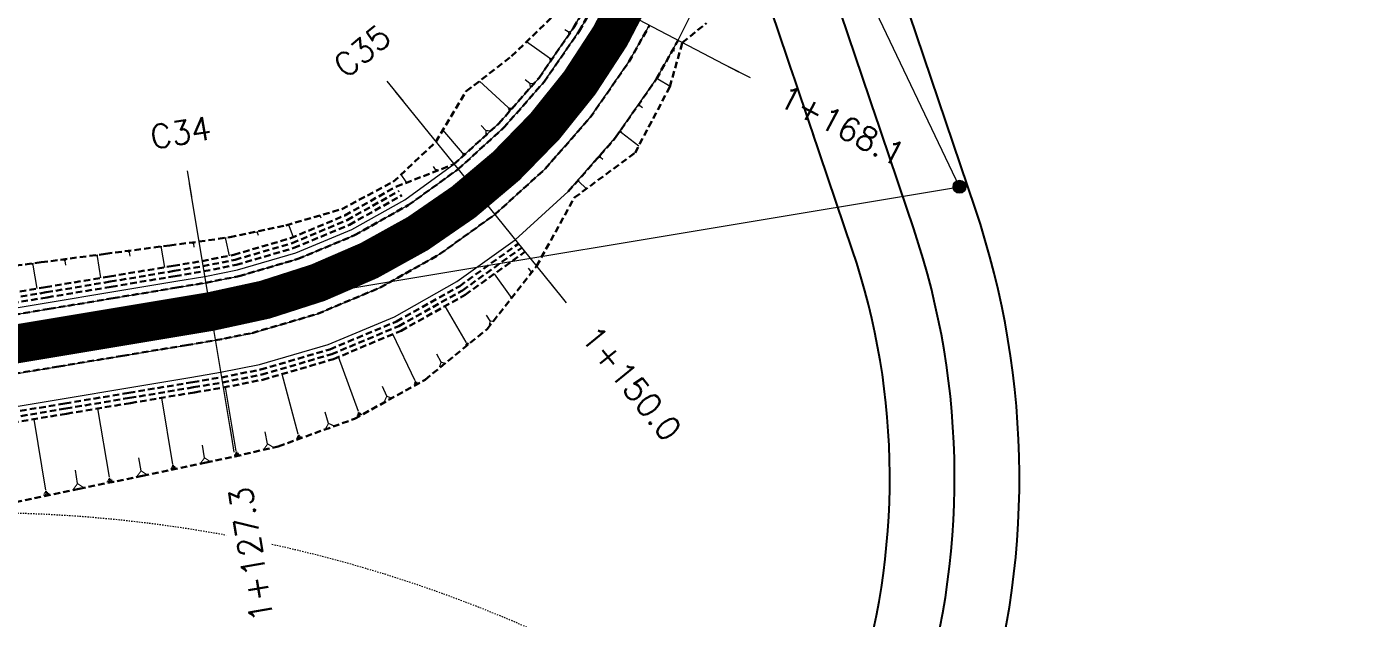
# Model space of a CAD drawing. Header units: metres. Extents: x 544752 to 548977, y 1840603 to 1844608.
# Drawn here: x 548327.2 to 548429.1, y 1841714.5 to 1841760.2 of the extents above; entities that cross this region are included whole.
import ezdxf

# ---------------------------------------------------------------- set-up
doc = ezdxf.new("R2010")
doc.units = ezdxf.units.M
doc.header["$MEASUREMENT"] = 0
for name, pattern in [('ACAD_ISO02W100', [15, 12, -3]), ('Anordnung Grundriss$0$GESTRICHELT', [0.75, 0.5, -0.25]), ('HIDDEN', [0.375, 0.25, -0.125])]:
    doc.linetypes.add(name, pattern=pattern)
doc.layers.add('C-ROAD', color=7, linetype='Continuous')
for name, color, linetype, lineweight in [('C-ROAD-CORR', 5, 'Continuous', 0), ('C-ROAD-SAMP', 150, 'HIDDEN', 0), ('C-ROAD-SAMP-TEXT', 11, 'Continuous', 0), ('C-ROAD-STAN', 11, 'Continuous', 0), ('C-TOPO-FEAT', 94, 'Continuous', 5), ('Đường', 5, 'ACAD_ISO02W100', 5)]:
    doc.layers.add(name, color=color, linetype=linetype, lineweight=lineweight)

# ---------------------------------------------------------------- blocks, each defined once
blk = doc.blocks.new('TB')
at = {"layer": 'Defpoints', "color": 5, "linetype": 'Anordnung Grundriss$0$GESTRICHELT', "lineweight": 5, "ltscale": 0.2}
blk.add_circle((-0.4049538253086098, -1.769394799566726e-07), 105.7280000291212, dxfattribs=at)
blk = doc.blocks.new('STA')
blk.add_circle((0, 0), 0.03600344113496039)
blk = doc.blocks.new('PI')
h = blk.add_hatch(color=256)
h.dxf.hatch_style = 1
h.paths.add_polyline_path([(0.01097384885793593, 0, 1), (-0.01097384885793593, 0, 1)])
at = {"xscale": 0.3048, "yscale": 0.3048, "zscale": 0.3048}
blk.add_blockref('STA', (0, 0), dxfattribs=at)

msp = doc.modelspace()

# ---------------------------------------------------------------- linework, layer by layer
at = {"layer": 'C-ROAD-CORR', "color": 160, "linetype": 'Continuous'}
for p, q in [((548369.0124794949, 1841759.766570886, 514.201111904637), (548368.743303, 1841759.936037399, 513.9887747254993)), ((548367.5605077835, 1841757.743592286, 513.9347975672611), (548365.7905728045, 1841759.013498715, 512.4782493346497)), ((548367.5753318192, 1841757.696493718, 513.9612095389158), (548367.6098731395, 1841757.744635762, 513.9612095389158)), ((548367.590155855, 1841757.649395149, 513.9876215105705), (548367.6592384954, 1841757.745679237, 513.9876215105705)), ((548367.6049798907, 1841757.602296581, 514.0140334822253), (548367.7086038514, 1841757.746722712, 514.0140334822253)), ((548367.6198039266, 1841757.555198012, 514.04044545388), (548367.7579692072, 1841757.747766187, 514.04044545388)), ((548377.1170910813, 1841758.359174332, 514.4494442955266), (548377.2009919112, 1841758.313568065, 514.3858992116343)), ((548364.3741967942, 1841753.93608845, 513.4041135087455), (548362.1565389641, 1841755.974366049, 511.3914947080506)), ((548366.0409917964, 1841755.779388279, 513.6691774941693), (548365.6737377755, 1841756.078064871, 513.3530733082357)), ((548375.8913465351, 1841756.247082824, 514.2647107607672), (548375.8290672576, 1841756.145288275, 514.2647107607672)), ((548375.9005273836, 1841756.223978626, 514.2514520651258), (548375.8538179254, 1841756.147632714, 514.2514520651258)), ((548375.909708232, 1841756.200874428, 514.2381933694844), (548375.8785685933, 1841756.149977153, 514.2381933694844)), ((548375.9188890805, 1841756.17777023, 514.224934673843), (548375.9033192612, 1841756.152321592, 514.224934673843)), ((548375.928069929, 1841756.154666031, 514.2116759782016), (548376.8627386447, 1841755.582823107, 513.4812348198355)), ((548364.386692562, 1841753.868952416, 513.4406172181461), (548364.4421462027, 1841753.929286298, 513.4406172181461)), ((548364.3991883298, 1841753.801816381, 513.4771209275468), (548364.5100956111, 1841753.922484145, 513.4771209275468)), ((548364.4116840976, 1841753.734680346, 513.5136246369475), (548364.5780450195, 1841753.915681992, 513.5136246369475)), ((548364.4241798654, 1841753.667544311, 513.5501283463482), (548364.645994428, 1841753.908879839, 513.5501283463482)), ((548374.525619404, 1841754.079202623, 513.9908439712719), (548374.7336934241, 1841753.936781871, 513.8227342471235)), ((548360.8493305288, 1841750.439668121, 512.9660774238552), (548359.3429926258, 1841752.204229801, 511.4201091093669)), ((548362.6502838203, 1841752.15367241, 513.167465664704), (548362.2765765861, 1841752.541301894, 512.8085486348145)), ((548373.0756833432, 1841752.15076138, 513.8511441857163), (548372.9649795564, 1841752.005568716, 513.8511441857163)), ((548373.0860441473, 1841752.114161666, 513.8308547731864), (548373.0030163071, 1841752.005267168, 513.8308547731864)), ((548373.0964049513, 1841752.077561952, 513.8105653606565), (548373.0410530579, 1841752.00496562, 513.8105653606565)), ((548373.1067657553, 1841752.040962238, 513.7902759481266), (548373.0790898086, 1841752.004664072, 513.7902759481266)), ((548373.1171265594, 1841752.004362524, 513.7699865355967), (548374.4503535363, 1841750.987828559, 512.6521452646871)), ((548360.8526512381, 1841750.387124081, 512.9941432762744), (548360.9007026056, 1841750.428143671, 512.9941432762744)), ((548360.8559719475, 1841750.334580041, 513.0222091286936), (548360.9520746823, 1841750.416619221, 513.0222091286936)), ((548360.8592926569, 1841750.282036002, 513.0502749811128), (548361.0034467592, 1841750.405094771, 513.0502749811128)), ((548360.8626133662, 1841750.229491962, 513.078340833532), (548361.054818836, 1841750.393570321, 513.078340833532)), ((548371.4933579097, 1841750.09718084, 513.5863459741307), (548371.6807166068, 1841749.938546148, 513.4220259132613)), ((548356.4959068128, 1841748.189660129, 512.5906540468573), (548356.11010531, 1841748.768499157, 512.1243607100146)), ((548358.7765560552, 1841749.154021381, 512.774454422389), (548358.605935229, 1841749.379622542, 512.5850956118251)), ((548356.4924044234, 1841748.126741022, 512.6244470587808), (548356.5553284863, 1841748.168680485, 512.6244470587808)), ((548356.4932800208, 1841748.142470799, 512.6159988057999), (548356.5404730679, 1841748.173925396, 512.6159988057999)), ((548356.4941556181, 1841748.158200576, 512.607550552819), (548356.5256176495, 1841748.179170307, 512.607550552819)), ((548356.4950312155, 1841748.173930353, 512.5991022998381), (548356.5107622312, 1841748.184415218, 512.5991022998381)), ((548369.7937581, 1841748.319826435, 513.454687988523), (548369.7311261526, 1841748.253103828, 513.454687988523)), ((548369.797049541, 1841748.301047451, 513.4444797265744), (548369.7500755803, 1841748.251005496, 513.4444797265744)), ((548369.8003409819, 1841748.282268467, 513.4342714646258), (548369.7690250082, 1841748.248907164, 513.4342714646258)), ((548369.8036324229, 1841748.263489484, 513.4240632026772), (548369.787974436, 1841748.246808832, 513.4240632026772)), ((548369.8069238638, 1841748.2447105, 513.4138549407286), (548370.4203891943, 1841747.668855774, 512.8507101441304)), ((548349.8546550653, 1841745.549809375, 512.616161831313), (548349.9076485294, 1841745.427765199, 512.4831543730264)), ((548347.4796454285, 1841744.899134552, 512.6873996546794), (548347.3976786816, 1841744.869563341, 512.6873996546794)), ((548347.4743281201, 1841744.881777026, 512.6728761619446), (548347.4128530602, 1841744.859598618, 512.6728761619446)), ((548347.4690108119, 1841744.8644195, 512.6583526692098), (548347.4280274386, 1841744.849633895, 512.6583526692098)), ((548347.4636935036, 1841744.847061974, 512.6438291764749), (548347.443201817, 1841744.839669171, 512.6438291764749)), ((548347.4583761954, 1841744.829704448, 512.6293056837401), (548347.7822397996, 1841743.932005451, 511.6749387936714)), ((548342.6039804568, 1841743.866341079, 512.5541197252678), (548342.4873881246, 1841743.840491303, 512.5541197252678)), ((548342.5937147113, 1841743.843677801, 512.5342124054528), (548342.506270462, 1841743.82429047, 512.5342124054528)), ((548342.5834489656, 1841743.821014524, 512.5143050856377), (548342.5251527994, 1841743.808089636, 512.5143050856377)), ((548342.57318322, 1841743.798351247, 512.4943977658227), (548342.5440351368, 1841743.791888803, 512.4943977658227)), ((548342.5629174743, 1841743.77568797, 512.4744904460076), (548342.8460445055, 1841742.498677213, 511.1662468753423)), ((548345.0157059868, 1841744.282819192, 512.5597143624615), (548345.0768658514, 1841744.072099208, 512.3401201647151)), ((548332.7086929423, 1841742.538382435, 512.0134453003442), (548332.5582116921, 1841742.51329406, 512.0134453003442)), ((548332.6940641819, 1841742.51016618, 511.9880189179657), (548332.5812032443, 1841742.491349899, 511.9880189179657)), ((548332.6794354215, 1841742.481949925, 511.9625925355873), (548332.6041947964, 1841742.469405737, 511.9625925355873)), ((548332.6648066611, 1841742.453733669, 511.9371661532089), (548332.6271863485, 1841742.447461576, 511.9371661532089)), ((548335.1277622744, 1841742.758050568, 512.0572011639639), (548335.1782523111, 1841742.455208965, 511.7501795354324)), ((548337.6582575333, 1841743.193173831, 512.2951561095895), (548337.5220463681, 1841743.170464577, 512.2951561095895)), ((548337.6450160133, 1841743.167633313, 512.2721409022369), (548337.5428576394, 1841743.150601373, 512.2721409022369)), ((548337.6317744933, 1841743.142092795, 512.2491256948842), (548337.5636689106, 1841743.130738169, 512.2491256948842)), ((548337.6185329732, 1841743.116552278, 512.2261104875316), (548337.5844801819, 1841743.110874964, 512.2261104875316)), ((548337.6052914532, 1841743.09101176, 512.203095280179), (548337.8539981939, 1841741.599257089, 510.6907503979408)), ((548340.0836169908, 1841743.417715392, 512.3426641463296), (548340.1288937668, 1841743.14614317, 512.0673435003933)), ((548327.7588447711, 1841741.886827592, 511.7349837969615), (548327.5938184407, 1841741.859314247, 511.7349837969615)), ((548327.7428020373, 1841741.855884035, 511.707099774341), (548327.6190322895, 1841741.835249027, 511.707099774341)), ((548327.7267593035, 1841741.824940479, 511.6792157517204), (548327.6442461383, 1841741.811183806, 511.6792157517204)), ((548327.7107165697, 1841741.793996922, 511.6513317290999), (548327.6694599871, 1841741.787118586, 511.6513317290999)), ((548327.6946738359, 1841741.763053366, 511.6234477064794), (548327.9959939272, 1841739.955721354, 509.7911696714091)), ((548330.1724485559, 1841742.094108521, 511.7674149432438), (548330.2280151711, 1841741.760817362, 511.429523473526)), ((548332.6501779007, 1841742.425517414, 511.9117397708304), (548332.9249402607, 1841740.777479918, 510.2409549427261)), ((548366.1236337704, 1841741.308109587, 514.3570744123871), (548365.9468210009, 1841741.53156382, 514.071729095039)), ((548364.5556492169, 1841739.384398393, 514.8206061898915), (548363.3188611501, 1841741.106300704, 512.6937290251199)), ((548361.1356269151, 1841735.828442503, 515.5611292399019), (548359.5014497512, 1841738.607315612, 512.3310884025889)), ((548364.5523289639, 1841739.223395408, 514.9498511150974), (548364.7092824114, 1841739.336130114, 514.9498511150974)), ((548364.5531590271, 1841739.263646154, 514.9175398837959), (548364.6708741128, 1841739.348197184, 514.9175398837959)), ((548364.5539890904, 1841739.3038969, 514.8852286524944), (548364.6324658141, 1841739.360264254, 514.8852286524944)), ((548364.5548191536, 1841739.344147647, 514.852917421193), (548364.5940575155, 1841739.372331323, 514.852917421193)), ((548362.9909626871, 1841737.463483326, 515.284136701077), (548362.6993699668, 1841737.910897525, 514.749588414773)), ((548357.1836297918, 1841732.838564909, 515.9591070593616), (548355.4840115838, 1841736.445264503, 511.9687341225409)), ((548361.108264134, 1841735.584931705, 515.7575454330529), (548361.3617357023, 1841735.733991209, 515.7575454330529)), ((548361.1151048293, 1841735.645809404, 515.7084413847651), (548361.3052085055, 1841735.757604033, 515.7084413847651)), ((548361.1219455246, 1841735.706687104, 515.6593373364774), (548361.2486813087, 1841735.781216856, 515.6593373364774)), ((548361.1287862199, 1841735.767564803, 515.6102332881896), (548361.1921541119, 1841735.804829679, 515.6102332881896)), ((548352.8228629745, 1841730.461238852, 516.1026188356572), (548351.2849828826, 1841734.68273135, 511.6073375245849)), ((548359.1949458303, 1841734.279503421, 515.7824149836771), (548358.8681603951, 1841734.898466707, 515.0812507553367)), ((548348.1760040424, 1841728.723203471, 516.0561610369638), (548346.9474160628, 1841733.365383368, 511.2473883762565)), ((548343.3935297629, 1841727.41732954, 515.8949875581047), (548342.5536725804, 1841732.351510285, 510.8893166642371)), ((548355.0025840752, 1841731.649407198, 516.0309995920836), (548354.6882938539, 1841732.404038963, 515.211975675463)), ((548357.1224547828, 1841732.541550215, 516.201905473407), (548357.4516348954, 1841732.696672786, 516.201905473407)), ((548357.137748535, 1841732.615803889, 516.1412058698957), (548357.3846336196, 1841732.732145817, 516.1412058698957)), ((548357.1530422873, 1841732.690057562, 516.0805062663843), (548357.3176323436, 1841732.767618848, 516.0805062663843)), ((548357.1683360395, 1841732.764311236, 516.019806662873), (548357.2506310678, 1841732.803091878, 516.019806662873)), ((548338.5012478044, 1841726.394729343, 515.6471150498922), (548337.6454505536, 1841731.527841309, 510.4431523871353)), ((548333.601897755, 1841725.399089303, 515.3737648980797), (548332.7170944163, 1841730.706181143, 509.9934209734793)), ((548350.5144159538, 1841729.558270828, 516.0895338898281), (548350.2454956151, 1841730.415441828, 515.1897766958551)), ((548352.7237756775, 1841730.134146531, 516.3761813755194), (548353.1091271593, 1841730.274529197, 516.3761813755194)), ((548352.7485475017, 1841730.215919612, 516.3077907405539), (548353.0375611131, 1841730.321206611, 516.3077907405539)), ((548352.773319326, 1841730.297692692, 516.2394001055883), (548352.9659950669, 1841730.367884025, 516.2394001055883)), ((548352.7980911502, 1841730.379465772, 516.1710094706227), (548352.8944290207, 1841730.414561438, 516.1710094706227)), ((548328.7031583064, 1841724.4005682, 515.1033685638114), (548327.7888650231, 1841729.884542107, 509.5437011257173)), ((548345.8132064689, 1841727.973466373, 516.0006261597216), (548345.6114696768, 1841728.903134924, 515.0489884501579)), ((548348.0389584652, 1841728.384786361, 516.3486631649263), (548348.4625117066, 1841728.496882926, 516.3486631649263)), ((548348.0732198595, 1841728.469390639, 516.2755376329357), (548348.3908847906, 1841728.553463063, 516.2755376329357)), ((548348.1074812538, 1841728.553994916, 516.202412100945), (548348.3192578745, 1841728.610043199, 516.202412100945)), ((548348.1417426481, 1841728.638599194, 516.1292865689544), (548348.2476309584, 1841728.666623335, 516.1292865689544)), ((548340.9497123053, 1841726.898339069, 515.7778583970013), (548340.7875875361, 1841727.870771024, 514.7920042766584)), ((548343.2193956678, 1841727.078647266, 516.1996801475088), (548343.6699071995, 1841727.155329772, 516.1996801475088)), ((548343.2629291916, 1841727.163317835, 516.1235070001578), (548343.6008128403, 1841727.220829714, 516.1235070001578)), ((548343.3064627154, 1841727.247988403, 516.0473338528068), (548343.5317184811, 1841727.286329656, 516.0473338528068)), ((548343.3499962391, 1841727.332658972, 515.9711607054558), (548343.462624122, 1841727.351829598, 515.9711607054558)), ((548336.0527341489, 1841725.891354713, 515.5161308388407), (548335.8846457815, 1841726.899556608, 514.4940130562845)), ((548338.364556015, 1841726.131075395, 515.8847003014101), (548338.7160818935, 1841726.189682119, 515.8847003014101)), ((548338.4101199448, 1841726.218960044, 515.8055052175708), (548338.6444705304, 1841726.258031194, 515.8055052175708)), ((548338.4556838745, 1841726.306844693, 515.7263101337315), (548338.5728591675, 1841726.326380268, 515.7263101337315)), ((548331.1511173568, 1841724.906556826, 515.2316726145076), (548330.9777839385, 1841725.946218782, 514.1776605381947)), ((548333.4134647251, 1841725.035635781, 515.701282073595), (548333.8980518874, 1841725.116426608, 515.701282073595)), ((548333.4605729826, 1841725.126499162, 515.6194027797162), (548333.8240133544, 1841725.187092282, 515.6194027797162)), ((548333.5076812401, 1841725.217362542, 515.5375234858374), (548333.7499748212, 1841725.257757955, 515.5375234858374)), ((548333.5547894975, 1841725.308225922, 515.4556441919585), (548333.6759362882, 1841725.328423629, 515.4556441919585)), ((548338.3189920853, 1841726.043190745, 515.9638953852494), (548338.7876932565, 1841726.121333045, 515.9638953852494)), ((548328.508444921, 1841724.025000999, 515.4418016828937), (548329.0091830717, 1841724.108484534, 515.4418016828937)), ((548328.5571232673, 1841724.118892799, 515.3571934031231), (548328.9326768804, 1841724.18150545, 515.3571934031231)), ((548328.6058016137, 1841724.212784599, 515.2725851233525), (548328.8561706891, 1841724.254526367, 515.2725851233525)), ((548328.6544799601, 1841724.306676399, 515.187976843582), (548328.7796644977, 1841724.327547283, 515.187976843582))]:
    msp.add_line(p, q, dxfattribs=at)
at = {"layer": 'C-ROAD-CORR', "color": 5, "linetype": 'Anordnung Grundriss$0$GESTRICHELT', "lineweight": 30, "extrusion": (-0.4698520438483582, 0.2958066147790825, 0.8317075829547667), "const_width": 0.1, "elevation": 287580.0854529851}
msp.add_lwpolyline([(-1850756.64542002, -429867.1600378587), (-1850756.502423507, -429867.3506998756), (-1850756.359426994, -429867.1600378584)], dxfattribs=at)
at = {"layer": 'C-ROAD-CORR', "color": 5, "linetype": 'Anordnung Grundriss$0$GESTRICHELT', "lineweight": 30, "extrusion": (-0.4867267494887765, 0.2645717568565824, -0.83252558927994), "const_width": 0.1, "elevation": 219939.1407695143}
msp.add_lwpolyline([(-1880042.133876424, 331451.0619442053), (-1880042.176828324, 331451.0046750052), (-1880042.219780223, 331451.0619442053)], dxfattribs=at)
at = {"layer": 'C-ROAD-CORR', "color": 5, "linetype": 'Anordnung Grundriss$0$GESTRICHELT', "lineweight": 30, "extrusion": (-0.4308402085263473, 0.3503893151751907, 0.8316273459477115), "const_width": 0.1, "elevation": 409500.5881449102}
msp.add_lwpolyline([(-1774867.007124668, -612312.5941264987), (-1774866.794324057, -612312.8778606462), (-1774866.581523446, -612312.594126498)], dxfattribs=at)
at = {"layer": 'C-ROAD-CORR', "color": 5, "linetype": 'Anordnung Grundriss$0$GESTRICHELT', "lineweight": 30, "extrusion": (-0.4577636129613889, 0.3133261795260758, -0.8320331603200253), "const_width": 0.1, "elevation": 325616.2077333124}
msp.add_lwpolyline([(-1829566.710786954, 489318.3441399059), (-1829566.824164978, 489318.1929692081), (-1829566.937543001, 489318.3441399061)], dxfattribs=at)
at = {"layer": 'C-ROAD-CORR', "color": 5, "linetype": 'Anordnung Grundriss$0$GESTRICHELT', "lineweight": 30, "extrusion": (0.3849652092987904, -0.3993068679601982, -0.8320792106700872), "const_width": 0.1, "elevation": -524750.7375835011}
msp.add_lwpolyline([(1673062.653779029, -786289.4998316704), (1673062.411664851, -786289.8226505736), (1673062.169550674, -786289.4998316704)], dxfattribs=at)
at = {"layer": 'C-ROAD-CORR', "color": 5, "linetype": 'Anordnung Grundriss$0$GESTRICHELT', "lineweight": 30, "extrusion": (-0.4245113888311304, 0.3594294498965623, -0.8310237970718524), "const_width": 0.1, "elevation": 428762.4775605266}
msp.add_lwpolyline([(-1759942.136339644, 641499.1768840204), (-1759942.246659935, 641499.0297902987), (-1759942.356980226, 641499.1768840202)], dxfattribs=at)
at = {"layer": 'C-ROAD-CORR', "color": 5, "linetype": 'Anordnung Grundriss$0$GESTRICHELT', "lineweight": 30, "extrusion": (-0.3355661542872114, 0.4436979682887214, 0.8309798246849032), "const_width": 0.1, "elevation": 633595.8171444414}
msp.add_lwpolyline([(-1548320.102445971, -945515.1141470346), (-1548319.975340389, -945515.2836211432), (-1548319.848234809, -945515.1141470353)], dxfattribs=at)
at = {"layer": 'C-ROAD-CORR', "color": 5, "linetype": 'Anordnung Grundriss$0$GESTRICHELT', "lineweight": 30, "extrusion": (-0.2815843546854386, 0.6484899822004234, -0.7072276819964557), "const_width": 0.1, "elevation": 1039584.262508805}
msp.add_lwpolyline([(-1236525.551783121, 1040664.995982258), (-1236525.607445356, 1040664.921765944), (-1236525.663107592, 1040664.995982258)], dxfattribs=at)
at = {"layer": 'C-ROAD-CORR', "color": 5, "linetype": 'Anordnung Grundriss$0$GESTRICHELT', "lineweight": 30, "extrusion": (-0.1162844692717961, 0.6974796933778734, -0.7071067808553985), "const_width": 0.1, "elevation": 1220452.917693054}
msp.add_lwpolyline([(-843751.1326544143, 1221177.632056029), (-843751.2478260724, 1221177.478493819), (-843751.3629977303, 1221177.63205603)], dxfattribs=at)
at = {"layer": 'C-ROAD-CORR', "color": 5, "linetype": 'Anordnung Grundriss$0$GESTRICHELT', "lineweight": 30, "extrusion": (-0.1971782620818297, 0.6793572931080356, -0.7068199213826051), "const_width": 0.1, "elevation": 1142718.405938098}
msp.add_lwpolyline([(-1039978.501182625, 1142516.508761471), (-1039978.592953722, 1142516.386400008), (-1039978.684724818, 1142516.50876147)], dxfattribs=at)
at = {"layer": 'C-ROAD-CORR', "color": 5, "linetype": 'Anordnung Grundriss$0$GESTRICHELT', "lineweight": 30, "extrusion": (-0.1162844703452779, 0.6974796930619841, -0.7071067809904519), "const_width": 0.1, "elevation": 1220453.234561499}
msp.add_lwpolyline([(-843746.1252409754, 1221177.563366657), (-843746.2536737334, 1221177.39212298), (-843746.3821064918, 1221177.563366658)], dxfattribs=at)
at = {"layer": 'C-ROAD-CORR', "color": 5, "linetype": 'Anordnung Grundriss$0$GESTRICHELT', "lineweight": 30, "extrusion": (-0.1162844698064961, 0.6974796928784965, -0.7071067812600446), "const_width": 0.1, "elevation": 1220453.552568591}
msp.add_lwpolyline([(-843741.1140693355, 1221177.489702939), (-843741.2554155125, 1221177.30124137), (-843741.3967616898, 1221177.489702939)], dxfattribs=at)
at = {"layer": 'C-ROAD-CORR', "color": 5, "linetype": 'Anordnung Grundriss$0$GESTRICHELT', "lineweight": 30, "extrusion": (-0.4390749224789046, 0.5548985535996221, 0.7066122045812621), "const_width": 0.1, "elevation": 781569.2257364232}
msp.add_lwpolyline([(-1572849.750366062, -779749.9928430497), (-1572849.631200575, -779750.1517303657), (-1572849.512035088, -779749.9928430497)], dxfattribs=at)
at = {"layer": 'C-ROAD-CORR', "color": 5, "linetype": 'Anordnung Grundriss$0$GESTRICHELT', "lineweight": 30, "extrusion": (-0.3862658487748316, 0.5926788068066849, 0.7067747349986864), "const_width": 0.1, "elevation": 880109.0559767266}
msp.add_lwpolyline([(-1465008.356857993, -878554.3892413866), (-1465008.133497903, -878554.6870548393), (-1465007.910137813, -878554.3892413863)], dxfattribs=at)
at = {"layer": 'C-ROAD-CORR', "color": 5, "linetype": 'Anordnung Grundriss$0$GESTRICHELT', "lineweight": 30, "extrusion": (-0.3304256967932608, 0.6258582945722402, 0.7064844329592941), "const_width": 0.1, "elevation": 971837.0983892576}
msp.add_lwpolyline([(-1344797.588131772, -969399.484606491), (-1344797.295439183, -969399.8748632754), (-1344797.002746595, -969399.484606491)], dxfattribs=at)
at = {"layer": 'C-ROAD-CORR', "color": 5, "linetype": 'Anordnung Grundriss$0$GESTRICHELT', "lineweight": 30, "extrusion": (-0.2721202041844862, 0.653378744280297, 0.7064324532446793), "const_width": 0.1, "elevation": 1054494.378167185}
msp.add_lwpolyline([(-1214297.621804378, -1051756.486602221), (-1214297.2799728, -1051756.942377659), (-1214296.938141222, -1051756.486602221)], dxfattribs=at)
at = {"layer": 'C-ROAD-CORR', "color": 5, "linetype": 'Anordnung Grundriss$0$GESTRICHELT', "lineweight": 30, "extrusion": (-0.2118320059170813, 0.6752046094051481, 0.7065592237790029), "const_width": 0.1, "elevation": 1127750.745428242}
msp.add_lwpolyline([(-1074517.234230625, -1125276.396433238), (-1074516.858542725, -1125276.897350439), (-1074516.482854824, -1125276.396433238)], dxfattribs=at)
at = {"layer": 'C-ROAD-CORR', "color": 5, "linetype": 'Anordnung Grundriss$0$GESTRICHELT', "lineweight": 30, "extrusion": (-0.1499775309146372, 0.6911450932264344, 0.7069831683496945), "const_width": 0.1, "elevation": 1191026.504524616}
msp.add_lwpolyline([(-926437.3240187513, -1189880.057081339), (-926436.9260978866, -1189880.587642491), (-926436.5281770229, -1189880.057081339)], dxfattribs=at)
at = {"layer": 'C-ROAD-CORR', "color": 5, "linetype": 'Anordnung Grundriss$0$GESTRICHELT', "lineweight": 30, "extrusion": (-0.1162844697957994, 0.6974796930168277, 0.7071067811253556), "const_width": 0.1, "elevation": 1221168.285090975}
msp.add_lwpolyline([(-843749.7993082951, -1220438.314969437), (-843749.386907499, -1220438.864837165), (-843748.9745067037, -1220438.314969436)], dxfattribs=at)
at = {"layer": 'C-ROAD-CORR', "color": 5, "linetype": 'Anordnung Grundriss$0$GESTRICHELT', "lineweight": 30, "extrusion": (-0.1162844697575247, 0.697479693024177, 0.7071067811244008), "const_width": 0.1, "elevation": 1221167.967147534}
msp.add_lwpolyline([(-843744.8184762776, -1220438.346935026), (-843744.3909057298, -1220438.91702909), (-843743.9633351814, -1220438.346935025)], dxfattribs=at)
at = {"layer": 'C-ROAD-CORR', "color": 5, "linetype": 'Anordnung Grundriss$0$GESTRICHELT', "lineweight": 30, "extrusion": (-0.1162844699179785, 0.6974796928858658, 0.7071067812344423), "const_width": 0.1, "elevation": 1221167.648767921}
msp.add_lwpolyline([(-843739.8354266789, -1220438.413430772), (-843739.3945141648, -1220439.001314125), (-843738.9536016503, -1220438.413430773)], dxfattribs=at)
at = {"layer": 'C-ROAD-CORR', "color": 11, "linetype": 'Anordnung Grundriss$0$GESTRICHELT', "lineweight": 30}
msp.add_polyline3d([(548369.0089245305, 1841747.450708389, 513.3733684424188), (548372.6594127474, 1841751.61158952, 513.82342563856), (548375.8160398202, 1841756.158533716, 514.2734828347012), (548377.4970418845, 1841759.126824048, 514.550749559164)], dxfattribs=at)
at = {"layer": 'C-ROAD-CORR', "color": 92, "linetype": 'Anordnung Grundriss$0$GESTRICHELT', "lineweight": 30}
for points in [[(548369.0089245305, 1841747.450708389, 513.3733684424188), (548372.6594127474, 1841751.61158952, 513.82342563856), (548375.8160398202, 1841756.158533716, 514.2734828347012), (548377.4970418845, 1841759.126824048, 514.550749559164)], [(548369.488820238, 1841746.978990156, 512.9247567658942), (548374.1602307246, 1841750.438364218, 512.5534453744241), (548376.8467346033, 1841755.526340849, 513.4673950100715), (548377.8193317966, 1841758.958879197, 514.3084675745271)], [(548259.1429859966, 1841728.070962096, 503.1020657079527), (548259.691394922, 1841728.162393348, 503.152110127313), (548264.6233211282, 1841728.98464872, 503.6021673234542), (548269.5552473344, 1841729.806904091, 504.0522245195954), (548274.4871735406, 1841730.629159463, 504.5022817157365), (548279.4190997469, 1841731.451414835, 504.9523389118777), (548284.3510259531, 1841732.273670207, 505.4023961080189), (548289.2829521593, 1841733.095925579, 505.8524533041601), (548294.2148783655, 1841733.91818095, 506.3025105003013), (548299.1468045717, 1841734.740436322, 506.7525676964424), (548304.078730778, 1841735.562691694, 507.2026248925836), (548309.0106569842, 1841736.384947066, 507.6526820887248), (548313.9425831904, 1841737.207202438, 508.1027392848659), (548318.8745093966, 1841738.029457809, 508.5527964810071), (548323.8064356028, 1841738.851713181, 509.0028536771483), (548328.7383618089, 1841739.673968553, 509.4529108732895), (548333.6702880152, 1841740.496223925, 509.9029680694306), (548338.6022142214, 1841741.318479297, 510.3530252655718), (548340.8245864481, 1841741.688995283, 510.5558252612162), (548343.3016265931, 1841742.181650202, 510.803082461713), (548347.7127113633, 1841743.469708198, 511.2531396578541), (548351.9498751293, 1841745.248248461, 511.7031968539953), (548355.9587764876, 1841747.494461306, 512.1532540501365)], [(548259.2087664263, 1841727.676408, 503.1020657079527), (548259.7571753517, 1841727.767839251, 503.152110127313), (548264.689101558, 1841728.590094623, 503.6021673234542), (548269.6210277642, 1841729.412349995, 504.0522245195954), (548274.5529539704, 1841730.234605367, 504.5022817157365), (548279.4848801766, 1841731.056860738, 504.9523389118777), (548284.4168063828, 1841731.87911611, 505.4023961080189), (548289.348732589, 1841732.701371482, 505.8524533041601), (548294.2806587953, 1841733.523626854, 506.3025105003013), (548299.2125850015, 1841734.345882226, 506.7525676964424), (548304.1445112077, 1841735.168137597, 507.2026248925836), (548309.0764374139, 1841735.990392969, 507.6526820887248), (548314.0083636201, 1841736.812648341, 508.1027392848659), (548318.9402898264, 1841737.634903713, 508.5527964810071), (548323.8722160326, 1841738.457159085, 509.0028536771483), (548328.8041422387, 1841739.279414457, 509.4529108732895), (548333.7360684449, 1841740.101669828, 509.9029680694306), (548338.6679946511, 1841740.9239252, 510.3530252655718), (548340.8903668779, 1841741.294441186, 510.5558252612162), (548343.3918248588, 1841741.791952534, 510.803082461713), (548347.8463926322, 1841743.092707775, 511.2531396578541), (548352.1253249461, 1841744.888780296, 511.7031968539953), (548356.1737447176, 1841747.157135558, 512.1532540501365)], [(548325.2371599498, 1841730.270161582, 508.9228536771483), (548330.169086156, 1841731.092416954, 509.3729108732895), (548335.1010123622, 1841731.914672326, 509.8229680694307), (548340.0329385684, 1841732.736927698, 510.2730252655718), (548342.2553107952, 1841733.107443684, 510.4758252612162), (548345.263438873, 1841733.705725912, 510.723082461713), (548350.620278962, 1841735.269949015, 511.1731396578542), (548355.7659086445, 1841737.429815868, 511.6231968539953), (548360.6343354892, 1841740.157626292, 512.0732540501365), (548365.1631221765, 1841743.418396262, 512.5233112462777)], [(548325.3029403795, 1841729.875607486, 508.9228536771483), (548330.2348665856, 1841730.697862858, 509.3729108732895), (548335.1667927918, 1841731.520118229, 509.8229680694307), (548340.098718998, 1841732.342373601, 510.2730252655718), (548342.3210912248, 1841732.712889587, 510.4758252612162), (548345.3536371387, 1841733.316028243, 510.723082461713), (548350.753960231, 1841734.892948592, 511.1731396578542), (548355.9413584614, 1841737.070347703, 511.6231968539953), (548360.8493037192, 1841739.820300544, 512.0732540501365), (548365.4148518634, 1841743.107539117, 512.5233112462777)]]:
    msp.add_polyline3d(points, dxfattribs=at)
at = {"layer": 'C-ROAD-CORR', "color": 1, "linetype": 'Anordnung Grundriss$0$GESTRICHELT', "lineweight": 30}
for points in [[(548259.0772055668, 1841728.465516193, 503.5020657079527), (548259.6256144922, 1841728.556947444, 503.552110127313), (548264.5575406984, 1841729.379202816, 504.0021673234542), (548269.4894669047, 1841730.201458188, 504.4522245195954), (548274.4213931109, 1841731.02371356, 504.9022817157365), (548279.3533193171, 1841731.845968931, 505.3523389118777), (548284.2852455233, 1841732.668224303, 505.8023961080189), (548289.2171717295, 1841733.490479675, 506.2524533041601), (548294.1490979358, 1841734.312735047, 506.7025105003013), (548299.081024142, 1841735.134990419, 507.1525676964425), (548304.0129503482, 1841735.95724579, 507.6026248925836), (548308.9448765544, 1841736.779501162, 508.0526820887248), (548313.8768027606, 1841737.601756534, 508.502739284866), (548318.8087289669, 1841738.424011906, 508.9527964810071), (548323.7406551731, 1841739.246267278, 509.4028536771483), (548328.6725813792, 1841740.06852265, 509.8529108732895), (548333.6045075854, 1841740.890778021, 510.3029680694307), (548338.5364337916, 1841741.713033393, 510.7530252655719), (548340.7588060184, 1841742.083549379, 510.9558252612163), (548343.2114283274, 1841742.571347871, 511.203082461713), (548347.5790300944, 1841743.84670862, 511.6531396578542), (548351.7744253125, 1841745.607716626, 512.1031968539953), (548355.7438082576, 1841747.831787054, 512.5532540501365)], [(548259.0736900485, 1841728.486602436, 503.5234429974977), (548259.6009124307, 1841728.705111566, 503.702319310933), (548264.4242118011, 1841730.178915783, 504.8129184712176), (548269.2852555764, 1841731.426327294, 505.6940001002296), (548274.1365748576, 1841732.732066774, 506.634214780738), (548278.9867534395, 1841734.044648223, 507.5813658674721), (548283.8333398844, 1841735.378775477, 508.550360149524), (548288.6799233693, 1841736.712920486, 509.51937243123), (548293.5370656017, 1841737.983733634, 510.4241787019089), (548298.5004008667, 1841738.617596, 510.6832425645873), (548303.4735633474, 1841739.192514268, 510.8825487424544), (548308.4591667504, 1841739.692811301, 511.0062037116833), (548313.4463074744, 1841740.183887411, 511.120510484745), (548318.4215634586, 1841740.746248746, 511.3070864102979), (548323.3913917787, 1841741.341165465, 511.5266670714585), (548328.3523109003, 1841741.989519972, 511.8004231052018), (548333.3127697415, 1841742.640635264, 512.0769780294345), (548338.2726740283, 1841743.295076799, 512.3569051089424), (548340.5090463695, 1841743.581619444, 512.4745727060246), (548342.8983471326, 1841743.924001502, 512.5914958297267), (548347.2275675719, 1841744.837883527, 512.704782944545), (548351.5367734265, 1841746.094626724, 512.6450085023772)], [(548325.3687208092, 1841729.481053389, 509.3228536771483), (548330.3006470153, 1841730.303308761, 509.7729108732894), (548335.2325732216, 1841731.125564133, 510.2229680694306), (548340.1644994278, 1841731.947819505, 510.6730252655718), (548342.3868716545, 1841732.318335491, 510.8758252612162), (548345.4438354045, 1841732.926330575, 511.123082461713), (548350.8876414999, 1841734.51594817, 511.5731396578541), (548356.1168082781, 1841736.710879538, 512.0231968539953), (548361.0642719492, 1841739.482974797, 512.4732540501365), (548365.6665815503, 1841742.796681972, 512.9233112462776)]]:
    msp.add_polyline3d(points, dxfattribs=at)
at = {"layer": 'C-ROAD-SAMP', "color": 1, "linetype": 'Continuous', "lineweight": 13}
for points in [[(548364.4164814784, 1841765.943086914), (548373.2846580251, 1841761.321891751), (548382.1528345719, 1841756.700696588)], [(548339.7638770185, 1841748.051180089), (548341.408387762, 1841738.187327676), (548343.0528985056, 1841728.323475264)]]:
    msp.add_lwpolyline(points, dxfattribs=at)
at = {"layer": 'C-ROAD-SAMP-TEXT', "color": 4, "linetype": 'Continuous', "lineweight": 5}
for p, q in [((548381.2660169172, 1841757.162816104), (548383.0396522265, 1841756.238577071)), ((548342.8884474313, 1841729.309860505), (548343.21734958, 1841727.337090022))]:
    msp.add_line(p, q, dxfattribs=at)
at = {"layer": 'C-ROAD-SAMP-TEXT', "color": 4, "linetype": 'Continuous', "lineweight": 9}
msp.add_line((548339.5994259442, 1841749.03756533), (548339.9283280929, 1841747.064794847), dxfattribs=at)
at = {"layer": 'C-ROAD-SAMP-TEXT', "color": 1, "linetype": 'Continuous', "lineweight": -3}
for p, q in [((548362.5514266756, 1841746.643539145), (548361.2927782414, 1841748.197824871)), ((548341.5728388363, 1841737.200942435), (548341.2439366876, 1841739.173712918))]:
    msp.add_line(p, q, dxfattribs=at)

# ---------------------------------------------------------------- block references
at = {"layer": 'C-ROAD-STAN', "color": 3, "linetype": 'Continuous', "lineweight": -3, "xscale": 45.56286554269575, "yscale": 45.56286554269575, "zscale": 45.56286554269575, "rotation": 334.5}
msp.add_blockref('PI', (548399.1927909468, 1841747.821197677), dxfattribs=at)
at = {"layer": 'Đường', "rotation": 266.3846004701915}
msp.add_blockref('TB', (548323.3810620467, 1841616.557661401), dxfattribs=at)

# ---------------------------------------------------------------- texts
at = {"layer": 'C-ROAD-SAMP-TEXT', "color": 1, "linetype": 'Continuous', "lineweight": 13, "char_height": 1.8, "attachment_point": 5, "bg_fill": 3, "box_fill_scale": 1.416666666666667, "bg_fill_color": 256, "bg_fill_true_color": 13158600, "bg_fill_transparency": 0}
for s, insert, width, rotation in [('{\\Fsimplex.shx|c0;C35}', (548353.1115634196, 1841758.300682093), 4.761428571428572, 39.00028207757308), ('{\\Fsimplex.shx|c0;C34}', (548339.1060727211, 1841751.996721054), 4.848000000000001, 9.46534775513539)]:
    msp.add_mtext(s, dxfattribs=dict(at, insert=insert, width=width, rotation=rotation))
at = {"layer": 'C-ROAD-SAMP-TEXT', "color": 1, "linetype": 'Continuous', "lineweight": -3, "insert": (548390.134193464, 1841752.541620941), "char_height": 1.8, "width": 9.782571428571432, "attachment_point": 5, "rotation": 332.4760391935376, "bg_fill": 3, "box_fill_scale": 1.416666666666667, "bg_fill_color": 256, "bg_fill_true_color": 13158600, "bg_fill_transparency": 0}
msp.add_mtext('{\\Fsimplex.shx|c0;1+168.1}', dxfattribs=at)

# ---------------------------------------------------------------- next in the draw order: linework, layer by layer
at = {"elevation": 524.8132502118177}
msp.add_lwpolyline([(548397.8868907362, 1841696.847543225), (548400.6127092557, 1841705.202326359, 0.1617202393071807), (548400.3957637756, 1841746.1773613), (548382.9190282909, 1841797.881277434)], format="xyb", dxfattribs=at)
at = {"layer": 'C-ROAD', "color": 3, "linetype": 'Continuous', "lineweight": 13}
msp.add_line((548399.1927909469, 1841747.821197677), (548373.9848435736, 1841800.702272665), dxfattribs=at)
at = {"layer": 'C-ROAD-CORR', "color": 92, "linetype": 'Anordnung Grundriss$0$GESTRICHELT', "lineweight": 30}
for points in [[(548355.5076529497, 1841748.202359328, 512.2603049534906), (548358.7907371584, 1841751.287557187, 511.5194722696316), (548361.1394385156, 1841755.186097516, 511.0968881520311), (548364.6280966488, 1841757.889861368, 512.1073896803915), (548367.8756399768, 1841761.028902933, 513.1434391424791), (548369.788706726, 1841763.143627385, 513.8359956111261), (548370.9183654399, 1841764.544868665, 514.2705529397707), (548372.1846905889, 1841768.959301913, 515.2118135481883)], [(548355.7438082576, 1841747.831787054, 512.5532540501365), (548360.1914608617, 1841749.557824881, 513.0033112462777), (548363.6602484625, 1841752.708242442, 513.4533684424189), (548366.75058873, 1841756.230658553, 513.9034256385601), (548369.4228482124, 1841760.07989841, 514.3534828347013), (548370.8459094744, 1841762.59272042, 514.6307495591641), (548371.6427553215, 1841764.206595716, 514.8035400308424), (548372.2441135761, 1841768.939373813, 515.2535972269835)]]:
    msp.add_polyline3d(points, dxfattribs=at)
at = {"layer": 'C-ROAD-CORR', "color": 11, "linetype": 'Anordnung Grundriss$0$GESTRICHELT', "lineweight": 30}
for points in [[(548355.7438082576, 1841747.831787054, 512.5532540501365), (548360.1914608617, 1841749.557824881, 513.0033112462777), (548363.6602484625, 1841752.708242442, 513.4533684424189), (548366.75058873, 1841756.230658553, 513.9034256385601), (548369.4228482124, 1841760.07989841, 514.3534828347013), (548370.8459094744, 1841762.59272042, 514.6307495591641), (548371.6427553215, 1841764.206595716, 514.8035400308424), (548372.2441135761, 1841768.939373813, 515.2535972269835)], [(548323.3913917787, 1841741.341165465, 511.5266670714585), (548328.3523109003, 1841741.989519972, 511.8004231052018), (548333.3127697415, 1841742.640635264, 512.0769780294345), (548338.2726740283, 1841743.295076799, 512.3569051089424), (548340.5090463695, 1841743.581619444, 512.4745727060246), (548342.8983471326, 1841743.924001502, 512.5914958297267), (548347.2275675719, 1841744.837883527, 512.704782944545), (548351.5367734265, 1841746.094626724, 512.6450085023772), (548355.5076529497, 1841748.202359328, 512.2603049534906), (548358.7907371584, 1841751.287557187, 511.5194722696316), (548361.1394385156, 1841755.186097516, 511.0968881520311), (548364.6280966488, 1841757.889861368, 512.1073896803915), (548367.8756399768, 1841761.028902933, 513.1434391424791)]]:
    msp.add_polyline3d(points, dxfattribs=at)
at = {"layer": 'C-ROAD-SAMP', "color": 1, "linetype": 'Continuous', "lineweight": 13}
msp.add_lwpolyline([(548355.6288602878, 1841755.19211064), (548361.9221024585, 1841747.420682008), (548368.2153446293, 1841739.649253376)], dxfattribs=at)
at = {"layer": 'C-ROAD-SAMP-TEXT', "color": 4, "linetype": 'Continuous', "lineweight": 9}
msp.add_line((548354.9995360707, 1841755.969253503), (548356.2581845049, 1841754.414967777), dxfattribs=at)

# ---------------------------------------------------------------- next in the draw order: texts
at = {"layer": 'C-ROAD-SAMP-TEXT', "color": 1, "linetype": 'Continuous', "lineweight": -3, "char_height": 1.8, "attachment_point": 5, "bg_fill": 3, "box_fill_scale": 1.416666666666667, "bg_fill_color": 256, "bg_fill_true_color": 13158600, "bg_fill_transparency": 0}
for s, insert, width, rotation in [('{\\Fsimplex.shx|c0;1+150.0}', (548373.8792625829, 1841732.654967607), 10.56171428571429, 309.0002820775731), ('{\\Fsimplex.shx|c0;1+127.3}', (548344.5329581748, 1841719.446008092), 10.56171428571428, 99.4653477551354)]:
    msp.add_mtext(s, dxfattribs=dict(at, insert=insert, width=width, rotation=rotation))

# ---------------------------------------------------------------- next in the draw order: linework, layer by layer
at = {"elevation": 524.8132502118177}
for points in [[(548393.1334818536, 1841698.398382996), (548395.8593003731, 1841706.753166131, 0.1617202393067891), (548395.659043007, 1841744.576275307), (548378.1823075222, 1841796.28019144)], [(548388.3800729711, 1841699.949222767), (548391.1058914906, 1841708.304005902, 0.1617202393074706), (548390.9223222382, 1841742.975189313), (548373.4455867534, 1841794.679105446)]]:
    msp.add_lwpolyline(points, format="xyb", dxfattribs=at)
at = {"layer": 'C-ROAD', "color": 3, "linetype": 'Continuous', "lineweight": 13}
msp.add_line((548341.4083877621, 1841738.187327676), (548399.1927909469, 1841747.821197677), dxfattribs=at)
at = {"layer": 'C-ROAD', "color": 1, "linetype": 'ACAD_ISO02W100', "lineweight": -3, "ltscale": 0.1, "const_width": 3, "flags": 128}
msp.add_lwpolyline([(548341.4083877621, 1841738.187327676, 0.4986981068242329), (548373.9848435738, 1841800.702272665)], format="xyb", dxfattribs=at)
at = {"layer": 'C-ROAD', "color": 1, "linetype": 'ACAD_ISO02W100', "lineweight": 60, "ltscale": 0.1, "const_width": 3, "flags": 128}
msp.add_lwpolyline([(548180.3945752206, 1841711.342953539), (548341.4083877621, 1841738.187327676)], dxfattribs=at)
at = {"layer": 'C-ROAD-CORR', "color": 5, "linetype": 'Anordnung Grundriss$0$GESTRICHELT', "lineweight": 30}
for points in [[(548324.0202219995, 1841737.569412368, 509.4228536771483), (548328.9521482056, 1841738.391667739, 509.8729108732895), (548333.8840744118, 1841739.213923111, 510.3229680694307), (548338.816000618, 1841740.036178483, 510.7730252655718), (548341.0383728448, 1841740.406694469, 510.9758252612162), (548343.5947709568, 1841740.91513278, 511.223082461713), (548348.1471754872, 1841742.244456825, 511.6731396578542), (548352.5200870339, 1841744.079976924, 512.1231968539953), (548356.657423235, 1841746.398152626, 512.5732540501365), (548360.5061229703, 1841749.16925345, 513.0233112462777), (548364.0168268669, 1841752.357740172, 513.4733684424189), (548367.1445103311, 1841755.922720617, 513.92342563856), (548369.8490609862, 1841759.818474097, 514.3734828347012), (548371.2893183017, 1841762.361660662, 514.6507495591641)], [(548324.7602518342, 1841733.130678782, 509.4228536771483), (548329.6921780403, 1841733.952934154, 509.8729108732895), (548334.6241042465, 1841734.775189525, 510.3229680694307), (548339.5560304527, 1841735.597444897, 510.7730252655718), (548341.7784026795, 1841735.967960883, 510.9758252612162), (548344.6095014464, 1841736.531034009, 511.223082461713), (548349.6510897625, 1841738.003202076, 511.6731396578542), (548354.4938974729, 1841740.035960065, 512.1231968539953), (548359.075815822, 1841742.603237964, 512.5732540501365), (548363.3380819471, 1841745.672110565, 513.0233112462777), (548367.2260325078, 1841749.20321974, 513.4733684424189), (548370.6898047416, 1841753.151279197, 513.92342563856), (548373.684975951, 1841757.465655281, 514.3734828347012), (548375.2799977479, 1841760.282122839, 514.6507495591641)]]:
    msp.add_polyline3d(points, dxfattribs=at)
at = {"layer": 'C-ROAD-CORR', "color": 160, "linetype": 'Anordnung Grundriss$0$GESTRICHELT', "lineweight": 30}
for points in [[(548324.0202219995, 1841737.569412368, 509.2728536771483), (548328.9521482056, 1841738.391667739, 509.7229108732895), (548333.8840744118, 1841739.213923111, 510.1729680694307), (548338.816000618, 1841740.036178483, 510.6230252655719), (548341.0383728448, 1841740.406694469, 510.8258252612163), (548343.5947709568, 1841740.91513278, 511.073082461713), (548348.1471754872, 1841742.244456825, 511.5231396578542), (548352.5200870339, 1841744.079976924, 511.9731968539953), (548356.657423235, 1841746.398152626, 512.4232540501365), (548360.5061229703, 1841749.16925345, 512.8733112462777), (548364.0168268669, 1841752.357740172, 513.3233684424189), (548367.1445103311, 1841755.922720617, 513.7734256385601), (548369.8490609862, 1841759.818474097, 514.2234828347013), (548371.2893183017, 1841762.361660662, 514.5007495591641)], [(548324.7602518342, 1841733.130678782, 509.2728536771483), (548329.6921780403, 1841733.952934154, 509.7229108732895), (548334.6241042465, 1841734.775189525, 510.1729680694307), (548339.5560304527, 1841735.597444897, 510.6230252655719), (548341.7784026795, 1841735.967960883, 510.8258252612163), (548344.6095014464, 1841736.531034009, 511.073082461713), (548349.6510897625, 1841738.003202076, 511.5231396578542), (548354.4938974729, 1841740.035960065, 511.9731968539953), (548359.075815822, 1841742.603237964, 512.4232540501365), (548363.3380819471, 1841745.672110565, 512.8733112462777), (548367.2260325078, 1841749.20321974, 513.3233684424189), (548370.6898047416, 1841753.151279197, 513.7734256385601), (548373.684975951, 1841757.465655281, 514.2234828347013), (548375.2799977479, 1841760.282122839, 514.5007495591641)]]:
    msp.add_polyline3d(points, dxfattribs=at)
at = {"layer": 'C-ROAD-CORR', "color": 150, "linetype": 'Anordnung Grundriss$0$GESTRICHELT', "lineweight": 30}
msp.add_polyline3d([(548324.3902369168, 1841735.350045575, 509.4903536771483), (548329.3221631229, 1841736.172300947, 509.9404108732895), (548334.2540893292, 1841736.994556318, 510.3904680694307), (548339.1860155354, 1841737.81681169, 510.8405252655718), (548341.4083877621, 1841738.187327676, 511.0433252612162), (548344.1021362016, 1841738.723083394, 511.290582461713), (548348.8991326249, 1841740.12382945, 511.7406396578542), (548353.5069922534, 1841742.057968495, 512.1906968539953), (548357.8666195285, 1841744.500695295, 512.6407540501365), (548361.9221024587, 1841747.420682007, 513.0908112462777), (548365.6214296874, 1841750.780479956, 513.5408684424189), (548368.9171575364, 1841754.536999907, 513.99092563856), (548371.7670184686, 1841758.642064689, 514.4409828347012), (548373.2846580248, 1841761.32189175, 514.7182495591641)], dxfattribs=at)
msp.add_polyline3d([(548324.3902369168, 1841735.350045575, 509.4903536771483), (548329.3221631229, 1841736.172300947, 509.9404108732895), (548334.2540893292, 1841736.994556318, 510.3904680694307), (548339.1860155354, 1841737.81681169, 510.8405252655718), (548341.4083877621, 1841738.187327676, 511.0433252612162), (548344.1021362016, 1841738.723083394, 511.290582461713), (548348.8991326249, 1841740.12382945, 511.7406396578542), (548353.5069922534, 1841742.057968495, 512.1906968539953), (548357.8666195285, 1841744.500695295, 512.6407540501365), (548361.9221024587, 1841747.420682007, 513.0908112462777), (548365.6214296874, 1841750.780479956, 513.5408684424189), (548368.9171575364, 1841754.536999907, 513.99092563856), (548371.7670184686, 1841758.642064689, 514.4409828347012), (548373.2846580248, 1841761.32189175, 514.7182495591641)], dxfattribs=at)
at = {"layer": 'C-ROAD-CORR', "color": 11, "linetype": 'Anordnung Grundriss$0$GESTRICHELT', "lineweight": 30}
msp.add_polyline3d([(548326.3693632019, 1841723.479153482, 515.4075958812024), (548331.2670950656, 1841724.506508121, 515.6497228910996), (548336.1697964021, 1841725.504055629, 515.9220684502588), (548341.0683903585, 1841726.526239395, 516.1694377044976), (548343.2736711531, 1841726.999270592, 516.268307505188), (548346.6351874996, 1841727.779145869, 516.4063418921096), (548352.5215073178, 1841729.908211363, 516.4619796015885), (548357.9644253621, 1841732.925412358, 516.2354944047424), (548362.7513933918, 1841736.835562654, 515.6125485270371), (548366.5624802148, 1841741.690350395, 514.3468996610035), (548369.488820238, 1841746.978990156, 512.9247567658942), (548374.1602307246, 1841750.438364218, 512.5534453744241), (548376.8467346033, 1841755.526340849, 513.4673950100715), (548377.8193317966, 1841758.958879197, 514.3084675745271), (548379.6832428967, 1841760.451878112, 514.8975100972235)], dxfattribs=at)
at = {"layer": 'C-ROAD-CORR', "color": 1, "linetype": 'Anordnung Grundriss$0$GESTRICHELT', "lineweight": 30}
msp.add_polyline3d([(548326.3693632019, 1841723.479153482, 515.4075958812024), (548331.2670950656, 1841724.506508121, 515.6497228910996), (548336.1697964021, 1841725.504055629, 515.9220684502588), (548341.0683903585, 1841726.526239395, 516.1694377044976), (548343.2736711531, 1841726.999270592, 516.268307505188), (548346.6351874996, 1841727.779145869, 516.4063418921096), (548352.5215073178, 1841729.908211363, 516.4619796015885), (548357.9644253621, 1841732.925412358, 516.2354944047424), (548362.7513933918, 1841736.835562654, 515.6125485270371), (548366.5624802148, 1841741.690350395, 514.3468996610035)], dxfattribs=at)
at = {"layer": 'C-ROAD-SAMP-TEXT', "color": 4, "linetype": 'Continuous', "lineweight": 5}
msp.add_line((548367.5860204122, 1841740.426396239), (548368.8446688463, 1841738.872110513), dxfattribs=at)
at = {"layer": 'C-TOPO-FEAT', "color": 94, "linetype": 'Continuous', "lineweight": 0, "ltscale": 2}
for points in [[(548323.9379964623, 1841738.062604988, 509.4028536771483), (548328.8699226684, 1841738.88486036, 509.8529108732895), (548333.8018488747, 1841739.707115732, 510.3029680694307), (548338.7337750809, 1841740.529371104, 510.7530252655719), (548340.9561473076, 1841740.89988709, 510.9558252612163), (548343.4820231246, 1841741.402254866, 511.203082461713), (548347.9800739011, 1841742.715707353, 511.6531396578542), (548352.3007747629, 1841744.529312131, 512.1031968539953), (548356.3887129475, 1841746.81980981, 512.5532540501365), (548360.1914608617, 1841749.557824881, 513.0033112462777), (548363.6602484625, 1841752.708242442, 513.4533684424189), (548366.75058873, 1841756.230658553, 513.9034256385601), (548369.4228482124, 1841760.07989841, 514.3534828347013), (548370.8459094744, 1841762.59272042, 514.6307495591641)], [(548324.0202219995, 1841737.569412368, 508.9728536771483), (548328.9521482056, 1841738.391667739, 509.4229108732895), (548333.8840744118, 1841739.213923111, 509.8729680694307), (548338.816000618, 1841740.036178483, 510.3230252655719), (548341.0383728448, 1841740.406694469, 510.5258252612163), (548343.5947709568, 1841740.91513278, 510.773082461713), (548348.1471754872, 1841742.244456825, 511.2231396578542), (548352.5200870339, 1841744.079976924, 511.6731968539953), (548356.657423235, 1841746.398152626, 512.1232540501364), (548360.5061229703, 1841749.16925345, 512.5733112462776), (548364.0168268669, 1841752.357740172, 513.0233684424188), (548367.1445103311, 1841755.922720617, 513.47342563856), (548369.8490609862, 1841759.818474097, 513.9234828347012), (548371.2893183017, 1841762.361660662, 514.200749559164)], [(548324.3902369168, 1841735.350045575, 509.3403536771483), (548329.3221631229, 1841736.172300947, 509.7904108732895), (548334.2540893292, 1841736.994556318, 510.2404680694307), (548339.1860155354, 1841737.81681169, 510.6905252655719), (548341.4083877621, 1841738.187327676, 510.8933252612163), (548344.1021362016, 1841738.723083394, 511.140582461713), (548348.8991326249, 1841740.12382945, 511.5906396578542), (548353.5069922534, 1841742.057968495, 512.0406968539953), (548357.8666195285, 1841744.500695295, 512.4907540501365), (548361.9221024587, 1841747.420682007, 512.9408112462777), (548365.6214296874, 1841750.780479956, 513.3908684424189), (548368.9171575364, 1841754.536999907, 513.8409256385601), (548371.7670184686, 1841758.642064689, 514.2909828347013), (548373.2846580248, 1841761.32189175, 514.5682495591641)], [(548324.3902369168, 1841735.350045575, 509.3403536771483), (548329.3221631229, 1841736.172300947, 509.7904108732895), (548334.2540893292, 1841736.994556318, 510.2404680694307), (548339.1860155354, 1841737.81681169, 510.6905252655719), (548341.4083877621, 1841738.187327676, 510.8933252612163), (548344.1021362016, 1841738.723083394, 511.140582461713), (548348.8991326249, 1841740.12382945, 511.5906396578542), (548353.5069922534, 1841742.057968495, 512.0406968539953), (548357.8666195285, 1841744.500695295, 512.4907540501365), (548361.9221024587, 1841747.420682007, 512.9408112462777), (548365.6214296874, 1841750.780479956, 513.3908684424189), (548368.9171575364, 1841754.536999907, 513.8409256385601), (548371.7670184686, 1841758.642064689, 514.2909828347013), (548373.2846580248, 1841761.32189175, 514.5682495591641)], [(548324.3902369168, 1841735.350045575, 509.0403536771483), (548329.3221631229, 1841736.172300947, 509.4904108732895), (548334.2540893292, 1841736.994556318, 509.9404680694307), (548339.1860155354, 1841737.81681169, 510.3905252655719), (548341.4083877621, 1841738.187327676, 510.5933252612163), (548344.1021362016, 1841738.723083394, 510.840582461713), (548348.8991326249, 1841740.12382945, 511.2906396578542), (548353.5069922534, 1841742.057968495, 511.7406968539953), (548357.8666195285, 1841744.500695295, 512.1907540501364), (548361.9221024587, 1841747.420682007, 512.6408112462776), (548365.6214296874, 1841750.780479956, 513.0908684424188), (548368.9171575364, 1841754.536999907, 513.54092563856), (548371.7670184686, 1841758.642064689, 513.9909828347012), (548373.2846580248, 1841761.32189175, 514.268249559164)], [(548324.3902369168, 1841735.350045575, 509.0403536771483), (548329.3221631229, 1841736.172300947, 509.4904108732895), (548334.2540893292, 1841736.994556318, 509.9404680694307), (548339.1860155354, 1841737.81681169, 510.3905252655719), (548341.4083877621, 1841738.187327676, 510.5933252612163), (548344.1021362016, 1841738.723083394, 510.840582461713), (548348.8991326249, 1841740.12382945, 511.2906396578542), (548353.5069922534, 1841742.057968495, 511.7406968539953), (548357.8666195285, 1841744.500695295, 512.1907540501364), (548361.9221024587, 1841747.420682007, 512.6408112462776), (548365.6214296874, 1841750.780479956, 513.0908684424188), (548368.9171575364, 1841754.536999907, 513.54092563856), (548371.7670184686, 1841758.642064689, 513.9909828347012), (548373.2846580248, 1841761.32189175, 514.268249559164)], [(548325.1713795201, 1841730.664715679, 509.3228536771483), (548330.1033057262, 1841731.486971051, 509.7729108732894), (548335.0352319324, 1841732.309226422, 510.2229680694306), (548339.9671581386, 1841733.131481794, 510.6730252655718), (548342.1895303654, 1841733.50199778, 510.8758252612162), (548345.1732406073, 1841734.095423581, 511.123082461713), (548350.4865976931, 1841735.646949437, 511.5731396578541), (548355.5904588278, 1841737.789284033, 512.0231968539953), (548360.4193672593, 1841740.49495204, 512.4732540501365), (548364.9113924897, 1841743.729253407, 512.9233112462776), (548369.0089245305, 1841747.450708389, 513.3733684424188), (548372.6594127474, 1841751.61158952, 513.82342563856), (548375.8160398202, 1841756.158533716, 514.2734828347012), (548377.4970418845, 1841759.126824048, 514.550749559164), (548378.4383221719, 1841761.033226658, 514.7235400308424)], [(548324.7602518342, 1841733.130678782, 508.9728536771483), (548329.6921780403, 1841733.952934154, 509.4229108732895), (548334.6241042465, 1841734.775189525, 509.8729680694307), (548339.5560304527, 1841735.597444897, 510.3230252655719), (548341.7784026795, 1841735.967960883, 510.5258252612163), (548344.6095014464, 1841736.531034009, 510.773082461713), (548349.6510897625, 1841738.003202076, 511.2231396578542), (548354.4938974729, 1841740.035960065, 511.6731968539953), (548359.075815822, 1841742.603237964, 512.1232540501364), (548363.3380819471, 1841745.672110565, 512.5733112462776), (548367.2260325078, 1841749.20321974, 513.0233684424188), (548370.6898047416, 1841753.151279197, 513.47342563856), (548373.684975951, 1841757.465655281, 513.9234828347012), (548375.2799977479, 1841760.282122839, 514.200749559164)]]:
    msp.add_polyline3d(points, dxfattribs=at)

doc.saveas('drawing.dxf')
